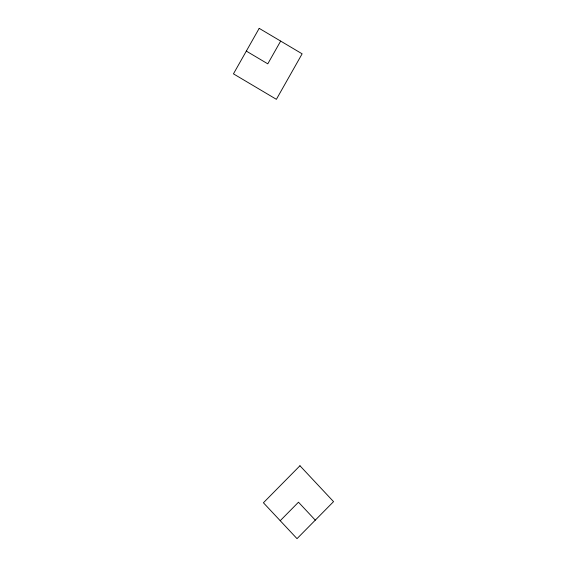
<?xml version="1.0" encoding="UTF-8"?>
<svg xmlns="http://www.w3.org/2000/svg" width="567" height="567" viewBox="0 0 567 567"><rect width="100%" height="100%" fill="white"/><g stroke="black" fill="none" stroke-linecap="round" stroke-linejoin="round"><path stroke-width="0.85" d="M280.658 41.086L267.787 63.837L246.319 51.101M280.218 520.704L298.483 502.199L315.287 520.145M259.19 28.35L233.448 73.852L276.384 99.324L302.133 53.822L259.19 28.35M299.95 465.755L263.414 502.766L297.023 538.65L333.552 501.639L299.95 465.755"/></g></svg>
